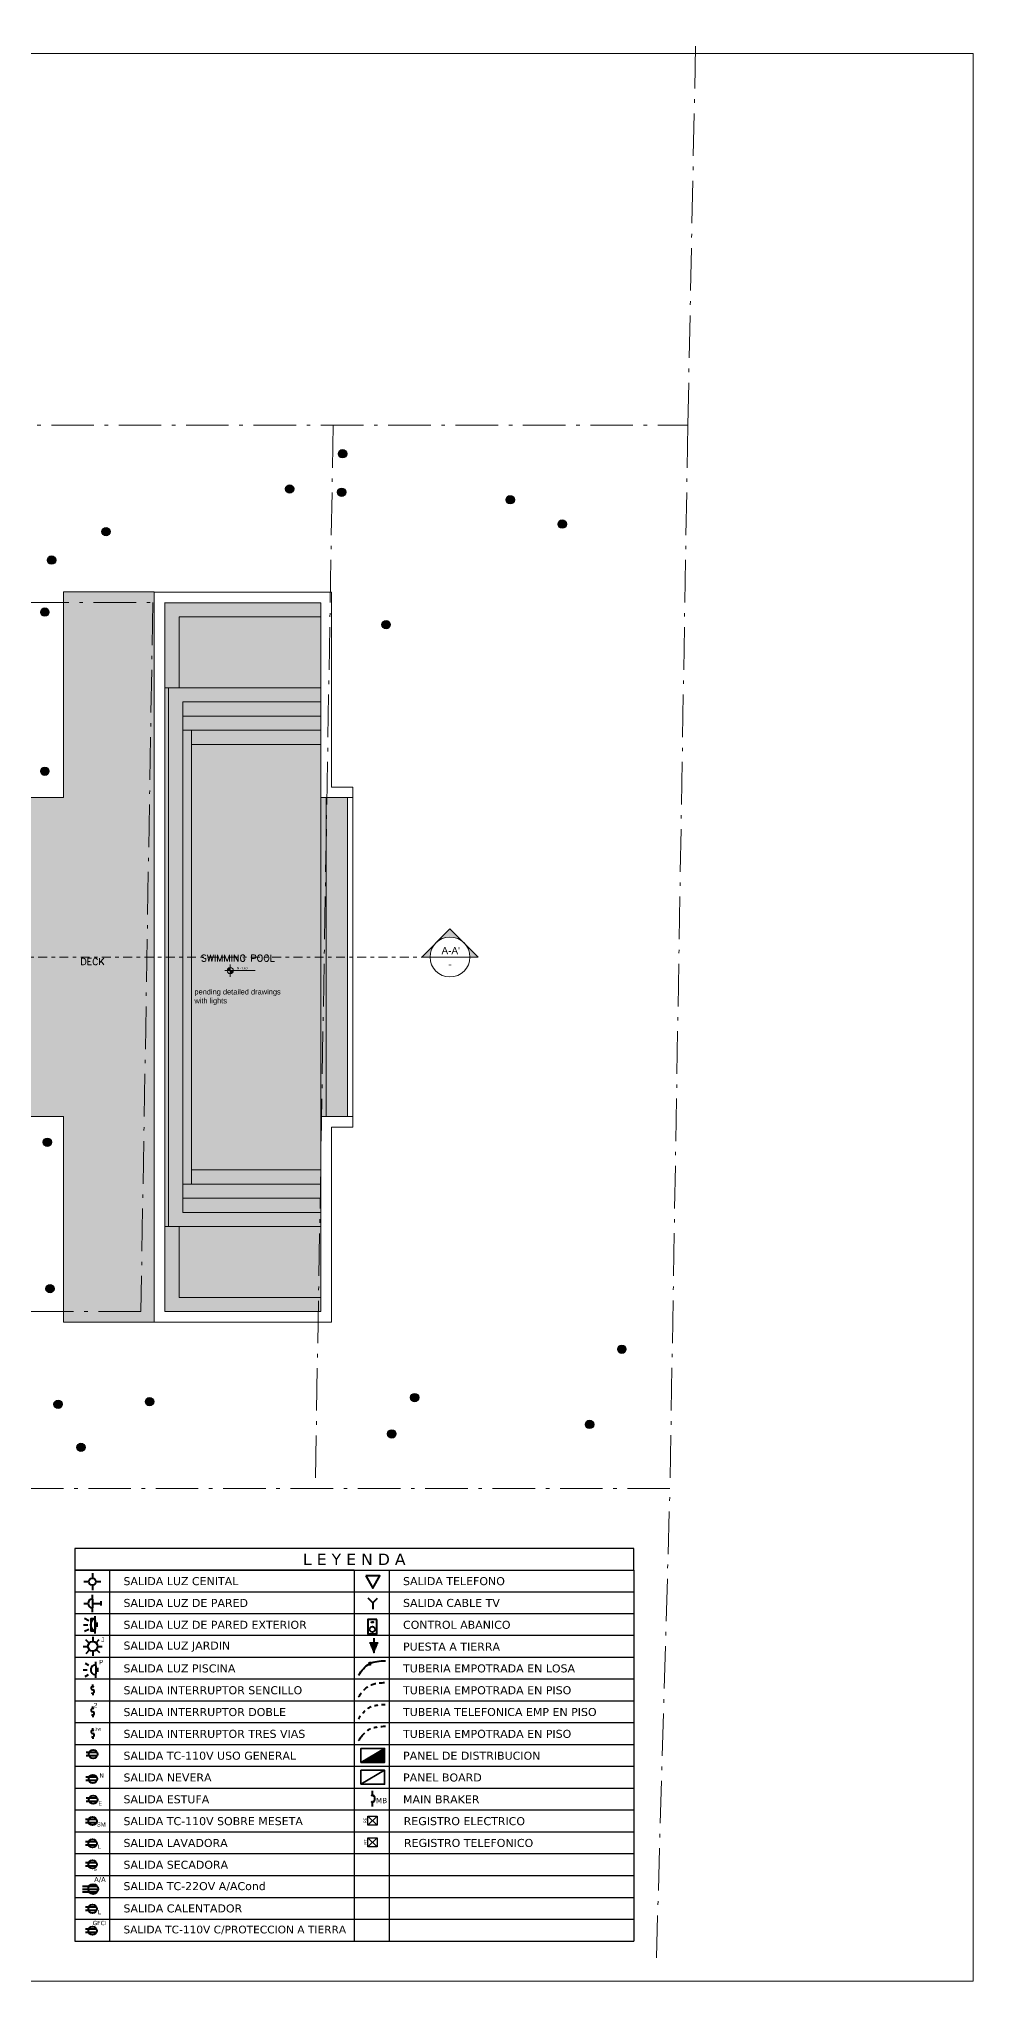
# Model space of a CAD drawing. Header units: metres. Extents: x 14 to 2416, y -346 to 476.
# Drawn here: x 62.5 to 88.9, y -175.4 to -120.6 of the extents above; entities that cross this region are included whole.
import ezdxf
from ezdxf.enums import TextEntityAlignment as Align

# ---------------------------------------------------------------- set-up
doc = ezdxf.new("R2010")
doc.units = ezdxf.units.M
for name, pattern in [('0', [0]), ('ACAD_ISO10W100', [18, 12, -3, 0, -3]), ('CONTINU', [0]), ('CONTINUA', [0]), ('Dash Style-2', [0.694425, 0.48607, -0.208355]), ('DASHDOT', [1, 0.5, -0.25, 0, -0.25]), ('STYLE_06', [1.041641, 0.625, -0.208282, 0.069427, -0.138931]), ('STYLE_08', [1.25, 0.625, -0.20828, 0.06943, -0.13893, 0.06943, -0.13893])]:
    doc.linetypes.add(name, pattern=pattern)
doc.layers.get('0').update_dxf_attribs({"linetype": '0', "lineweight": 20})
doc.layers.get('Defpoints').update_dxf_attribs({"color": 6})
for name, color, linetype, lineweight in [('A-ANNO-TEXT', 20, 'Continuous', 13), ('A-SECT-IDEN', 251, 'CONTINU', 9), ('baños', 251, 'Continuous', 0), ('E Barras Electricas', 5, 'Continuous', 40), ('E Breaker', 150, 'Continuous', 40), ('E Leyenda', 7, 'Continuous', 13), ('E Paneles', 238, 'Continuous', 35), ('E Registro Electrico', 36, 'Continuous', 30), ('E Registro Telefonico', 128, 'Continuous', 30), ('E Salida AAcond', 144, 'Continuous', 40), ('E Salida CABLE Antena', 150, 'CONTINUA', 40), ('E Salida Interruptores', 22, 'Continuous', 40), ('E Salida Luces', 22, 'Continuous', 40), ('E Salida TCorrientes', 24, 'CONTINUA', 40), ('E Salida Telefono', 128, 'Continuous', 40), ('E Tablas Electricas', 152, 'Continuous', 25), ('E Textos Electricos', 7, 'Continuous', 15), ('E Tuberia Cable TV', 150, 'STYLE_08', 40), ('E Tuberia Emp Losa', 22, 'Continuous', 40), ('E Tuberia Emp Piso', 24, 'Dash Style-2', 40), ('E Tuberia Telefonica', 118, 'STYLE_06', 40), ('piso', 253, 'Continuous', 0), ('textos', 7, 'Continuous', 0)]:
    doc.layers.add(name, color=color, linetype=linetype, lineweight=lineweight)
doc.layers.add('hatch piso', color=253, linetype='Continuous', lineweight=0, transparency=0.7)
doc.layers.add('pisos', color=253, linetype='Continuous', lineweight=0, transparency=0.1)
doc.layers.add('MAVA Luminarias', color=1, linetype='Continuous')
doc.layers.add('SOLAR', color=7, linetype='ACAD_ISO10W100', lineweight=9, true_color=0xff1414)
doc.styles.add('BOLD', font='timesbd.ttf', dxfattribs={"height": 0.45})
doc.styles.add('CENTURY GOTHIC', font='GOTHIC.TTF')
doc.styles.add('ESC100-2mm', font='arial.ttf', dxfattribs={"height": 0.15})
doc.styles.add('ESC50-2mm', font='arial.ttf', dxfattribs={"height": 0.1})
doc.styles.add('GENERATED_STYLE_1', font='GOTHIC.TTF')
doc.styles.get("Standard").update_dxf_attribs({"font": 'arial.ttf', "height": 0.1875})

# ---------------------------------------------------------------- blocks, each defined once
blk = doc.blocks.new('SEC-TAG-DOWN')
at = {"layer": 'A-SECT-IDEN'}
h = blk.add_hatch(color=256, dxfattribs=at)
h.paths.add_polyline_path([(0.1131, 0), (0.0566, -0.0566, 0.198912), (0.08, 0)])
h.paths.add_polyline_path([(-0.1131, 0), (-0.08, 0, 0.198912), (-0.0566, -0.0566)])
blk.add_hatch(color=256, dxfattribs=at).paths.add_polyline_path([(0.0566, -0.0566), (0, -0.1131), (-0.0566, -0.0566, 0.414214)])
for p, q in [((0.1131, 0), (-0.1131, 0)), ((0, -0.1131), (-0.1131, 0)), ((0, -0.1131), (0.1131, 0))]:
    blk.add_line(p, q, dxfattribs=at)
blk.add_circle((0, 0), 0.08, dxfattribs=at)
at = {"layer": 'A-SECT-IDEN', "color": 122, "style": 'BOLD'}
for tag, p in [('REF.#', (0.0001, 0.015)), ('SHT.#', (0.0032, -0.0399))]:
    blk.add_attdef(tag, text='', height=0.025, dxfattribs=at).set_placement(p, align=Align.CENTER)
blk = doc.blocks.new('PL BASE 1N NASAS 09')
at = {"layer": 'textos', "transparency": 33554534}
h = blk.add_hatch(color=256, dxfattribs=at)
h.dxf.hatch_style = 1
h.paths.add_polyline_path([(-82.479, -45.545, 0.414214), (-82.566, -45.631), (-82.479, -45.631)])
h.paths.add_polyline_path([(-82.393, -45.631), (-82.479, -45.631), (-82.479, -45.718, 0.414214)])
at = {"layer": 'piso'}
for p, q in [((-87.181, -34.943), (-87.181, -40.75)), ((-84.619, -34.95), (-87.181, -34.943)), ((-83.919, -35.654), (-79.919, -35.654)), ((-83.919, -35.654), (-83.919, -37.654)), ((-84.319, -37.654), (-79.919, -37.654)), ((-84.219, -52.854), (-84.219, -37.654)), ((-83.819, -52.454), (-83.819, -38.054)), ((-79.919, -38.054), (-83.819, -38.054)), ((-79.919, -38.454), (-83.819, -38.454)), ((-79.919, -38.854), (-83.819, -38.854)), ((-83.569, -38.854), (-83.569, -51.654)), ((-79.919, -39.254), (-83.569, -39.254)), ((-88.181, -40.75), (-87.181, -40.75)), ((-79.919, -40.754), (-79.919, -49.754)), ((-79.769, -40.754), (-79.769, -49.754)), ((-79.169, -40.754), (-79.169, -49.754)), ((-79.019, -40.754), (-79.019, -49.754)), ((-88.181, -49.75), (-87.181, -49.75)), ((-87.181, -49.75), (-87.181, -55.554)), ((-79.919, -51.254), (-83.569, -51.254)), ((-79.919, -51.654), (-83.819, -51.654)), ((-79.919, -52.054), (-83.819, -52.054)), ((-79.919, -52.454), (-83.819, -52.454)), ((-84.319, -52.854), (-79.919, -52.854)), ((-83.919, -54.854), (-83.919, -52.854)), ((-83.919, -54.854), (-79.919, -54.854)), ((-84.619, -55.554), (-87.181, -55.554))]:
    blk.add_line(p, q, dxfattribs=at)
at = {"layer": 'pisos'}
blk.add_lwpolyline([(-79.019, -49.751), (-79.919, -49.751), (-79.919, -55.254), (-84.319, -55.254), (-84.319, -35.254), (-79.919, -35.254), (-79.919, -40.754), (-79.019, -40.754), (-79.019, -40.454), (-79.619, -40.454), (-79.619, -34.954), (-84.619, -34.954), (-84.619, -55.554), (-79.619, -55.554), (-79.619, -50.051), (-79.019, -50.051), (-79.019, -49.751)], dxfattribs=at)
at = {"layer": 'textos'}
for p, q in [((-82.479, -45.457), (-82.479, -45.805)), ((-82.633, -45.631), (-81.772, -45.631))]:
    blk.add_line(p, q, dxfattribs=at)
blk.add_circle((-82.479, -45.631), 0.0865, dxfattribs=at)
at = {"layer": 'baños', "linetype": 'Continuous'}
for tag in ['MODELNUMBER', 'TRADENAME', 'PRODUCT', 'MATERIAL']:
    blk.add_attdef(tag, (-121.656, -54.827), '', height=0.0000254, rotation=359.9999, dxfattribs=at)
at = {"layer": 'textos', "char_height": 0.195, "attachment_point": 7}
for s, insert, width in [('{\\Fromans|c0; DECK}', (-86.838, -45.475), 3.40488), ('{\\Fromans|c0; SWIMMING POOL}', (-83.437, -45.38), 3.80488)]:
    blk.add_mtext(s, dxfattribs=dict(at, insert=insert, width=width))
at = {"layer": 'textos', "insert": (-82.286, -45.536), "char_height": 0.065, "attachment_point": 1, "style": 'ESC100-2mm'}
blk.add_mtext_dynamic_manual_height_columns('{\\Ftxt|c0;N -1.60}', width=2.21694, gutter_width=0.5, heights=[0], dxfattribs=at)
blk = doc.blocks.new('PL MUEBLES 1N NASAS 09')
at = {"layer": 'hatch piso'}
h = blk.add_hatch(dxfattribs=at)
h.set_pattern_fill('AR-BRSTD', color=256, scale=0.002, angle=-90)
h.set_pattern_definition([(270, (32.50438, 232.01007), (0.1354836, -2e-17), []), (0, (32.50438, 232.01007), (0.1354836, 0.2032), [0.1354836, -0.1354836])])
h.paths.add_polyline_path([(77.642, 53.255), (75.08, 53.255), (75.08, 47.448), (74.08, 47.448), (74.08, 53.254), (64.206, 53.254), (64.206, 52.954), (68.88, 52.954), (68.88, 32.954), (64.206, 32.954), (64.206, 32.654), (74.08, 32.654), (74.08, 38.459), (75.08, 38.459), (75.08, 32.655), (77.642, 32.655)])
h.paths.add_polyline_path([(72.263, 46.109), (72.263, 45.659), (72.688, 45.659), (72.688, 44.659), (70.088, 44.659), (70.088, 45.659), (70.505, 45.659), (70.505, 46.109)], flags=16)
h.paths.add_polyline_path([(70.195, 48.6), (70.195, 49.6), (71.895, 49.6), (71.895, 48.6)], flags=16)
edge = h.paths.add_edge_path(flags=16)
edge.add_arc((73.38, 47.148), 0.1, 90, 180, ccw=False)
edge.add_line((73.38, 47.248), (73.78, 47.248))
edge.add_arc((73.78, 47.148), 0.1, 0, 90, ccw=False)
edge.add_line((73.88, 47.148), (73.88, 46.898))
edge.add_arc((73.78, 46.898), 0.1, -90, 0, ccw=False)
edge.add_line((73.78, 46.798), (73.38, 46.798))
edge.add_arc((73.38, 46.898), 0.1, 180, 270, ccw=False)
edge.add_line((73.28, 46.898), (73.28, 47.148))
edge = h.paths.add_edge_path(flags=16)
edge.add_arc((71.074, 50.003), 0.25, 0, 360)
edge = h.paths.add_edge_path(flags=16)
edge.add_ellipse((71.538, 43.923), major_axis=(0.8, 0.008), ratio=0.419259, start_angle=0, end_angle=360)
h.paths.add_polyline_path([(72.688, 44.307), (73.488, 44.307), (73.488, 43.507), (72.688, 43.507)], flags=16)
h.paths.add_polyline_path([(70.088, 44.307), (70.088, 43.507), (69.288, 43.507), (69.288, 44.307)], flags=16)
h.paths.add_polyline_path([(70.195, 50.407), (70.195, 51.407), (71.895, 51.407), (71.895, 50.407)], flags=16)
edge = h.paths.add_edge_path(flags=16)
edge.add_ellipse((71.538, 41.984), major_axis=(0.8, -0.008), ratio=0.419259, start_angle=0, end_angle=360, ccw=False)
h.paths.add_polyline_path([(72.688, 42.4), (73.488, 42.4), (73.488, 41.6), (72.688, 41.6)], flags=16)
h.paths.add_polyline_path([(70.088, 42.4), (70.088, 41.6), (69.288, 41.6), (69.288, 42.4)], flags=16)
edge = h.paths.add_edge_path(flags=16)
edge.add_line((73.28, 52.596), (73.28, 52.846))
edge.add_arc((73.38, 52.846), 0.1, 90, 180, ccw=False)
edge.add_line((73.38, 52.946), (73.78, 52.946))
edge.add_arc((73.78, 52.846), 0.1, 0, 90, ccw=False)
edge.add_line((73.88, 52.846), (73.88, 52.596))
edge.add_arc((73.78, 52.596), 0.1, -90, 0, ccw=False)
edge.add_line((73.78, 52.496), (73.38, 52.496))
edge.add_arc((73.38, 52.596), 0.1, 180, 270, ccw=False)
h.paths.add_polyline_path([(72.688, 41.248), (72.688, 40.248), (72.263, 40.248), (72.263, 39.798), (70.505, 39.798), (70.505, 40.248), (70.088, 40.248), (70.088, 41.248)], flags=16)
edge = h.paths.add_edge_path(flags=16)
edge.add_line((73.38, 39.099), (73.78, 39.099))
edge.add_arc((73.78, 38.999), 0.1, 0, 90, ccw=False)
edge.add_line((73.88, 38.999), (73.88, 38.749))
edge.add_arc((73.78, 38.749), 0.1, -90, 0, ccw=False)
edge.add_line((73.78, 38.649), (73.38, 38.649))
edge.add_arc((73.38, 38.749), 0.1, 180, 270, ccw=False)
edge.add_line((73.28, 38.749), (73.28, 38.999))
edge.add_arc((73.38, 38.999), 0.1, 90, 180, ccw=False)
edge = h.paths.add_edge_path(flags=0)
edge.add_line((70.484, 36.795), (70.44, 36.823))
edge.add_line((70.44, 36.823), (70.413, 36.781))
edge.add_line((70.413, 36.781), (70.329, 36.834))
edge.add_arc((70.195, 36.623), 0.25, 57.6802, 237.6802)
edge.add_line((70.061, 36.412), (70.146, 36.358))
edge.add_line((70.146, 36.358), (70.119, 36.316))
edge.add_line((70.119, 36.316), (70.173, 36.282))
edge.add_arc((71.256, 35.977), 1.125, 133.371, 164.3095, ccw=False)
edge = h.paths.add_edge_path(flags=16)
edge.add_arc((70.004, 35.987), 0.291, 89.2589, 335.9793, ccw=False)
edge.add_line((70.008, 36.277), (70.108, 36.277))
edge.add_line((70.108, 36.277), (70.108, 36.227))
edge.add_line((70.108, 36.227), (70.008, 36.227))
edge.add_arc((70.008, 35.977), 0.25, 90, 270)
edge.add_line((70.008, 35.727), (70.108, 35.727))
edge.add_line((70.108, 35.727), (70.108, 35.677))
edge.add_line((70.108, 35.677), (70.18, 35.677))
edge.add_line((70.18, 35.677), (70.119, 35.639))
edge.add_line((70.119, 35.639), (70.146, 35.597))
edge.add_line((70.146, 35.597), (70.061, 35.543))
edge.add_arc((70.195, 35.332), 0.25, 122.3198, 302.3198)
edge.add_line((70.329, 35.121), (70.413, 35.174))
edge.add_line((70.413, 35.174), (70.44, 35.132))
edge.add_line((70.44, 35.132), (70.355, 35.078))
edge.add_arc((70.19, 35.329), 0.3, 211.2743, 303.498, ccw=False)
edge.add_arc((70.285, 34.847), 0.479, -37.7593, 137.1635, ccw=False)
edge.add_arc((70.618, 34.766), 0.217, 282.0494, 481.7282)
edge.add_line((70.504, 34.951), (70.544, 35.043))
edge.add_line((70.544, 35.043), (70.59, 35.023))
edge.add_line((70.59, 35.023), (70.55, 34.931))
edge.add_arc((70.79, 34.856), 0.252, -29.9772, 162.7422, ccw=False)
edge.add_line((71.008, 34.731), (71.048, 34.822))
edge.add_line((71.048, 34.822), (71.094, 34.802))
edge.add_line((71.094, 34.802), (71.123, 34.868))
edge.add_line((71.123, 34.868), (71.133, 34.797))
edge.add_line((71.133, 34.797), (71.183, 34.805))
edge.add_line((71.183, 34.805), (71.198, 34.706))
edge.add_arc((71.443, 34.757), 0.25, 5.5699, 191.8347, ccw=False)
edge.add_line((71.692, 34.781), (71.677, 34.88))
edge.add_line((71.677, 34.88), (71.726, 34.888))
edge.add_line((71.726, 34.888), (71.716, 34.959))
edge.add_line((71.716, 34.959), (71.763, 34.905))
edge.add_line((71.763, 34.905), (71.801, 34.937))
edge.add_line((71.801, 34.937), (71.866, 34.862))
edge.add_arc((72.074, 35.004), 0.252, 47.5867, 214.4575, ccw=False)
edge.add_line((72.243, 35.19), (72.178, 35.266))
edge.add_line((72.178, 35.266), (72.215, 35.298))
edge.add_line((72.215, 35.298), (72.161, 35.361))
edge.add_line((72.161, 35.361), (72.239, 35.333))
edge.add_line((72.239, 35.333), (72.256, 35.38))
edge.add_line((72.256, 35.38), (72.35, 35.347))
edge.add_arc((72.423, 35.586), 0.25, 67.9243, 252.9546, ccw=False)
edge.add_line((72.517, 35.818), (72.423, 35.851))
edge.add_line((72.423, 35.851), (72.44, 35.898))
edge.add_line((72.44, 35.898), (72.372, 35.923))
edge.add_line((72.372, 35.923), (72.442, 35.938))
edge.add_line((72.442, 35.938), (72.431, 35.987))
edge.add_line((72.431, 35.987), (72.529, 36.009))
edge.add_arc((72.445, 36.247), 0.252, 95.95, 289.5685, ccw=False)
edge.add_line((72.418, 36.497), (72.321, 36.475))
edge.add_line((72.321, 36.475), (72.31, 36.524))
edge.add_line((72.31, 36.524), (72.24, 36.508))
edge.add_line((72.24, 36.508), (72.291, 36.559))
edge.add_line((72.291, 36.559), (72.255, 36.594))
edge.add_line((72.255, 36.594), (72.326, 36.665))
edge.add_arc((72.149, 36.841), 0.25, 315.079, 495.079)
edge.add_line((71.972, 37.018), (71.901, 36.947))
edge.add_line((71.901, 36.947), (71.866, 36.982))
edge.add_line((71.866, 36.982), (71.936, 37.053))
edge.add_arc((72.112, 36.942), 0.208, -66.6613, 147.5733, ccw=False)
edge.add_arc((72.46, 37.867), 1.147, 197.4891, 256.612, ccw=False)
edge.add_arc((71.345, 37.223), 0.3, -4.0569, 85.9431, ccw=False)
edge.add_line((71.644, 37.201), (71.637, 37.102))
edge.add_line((71.637, 37.102), (71.587, 37.105))
edge.add_line((71.587, 37.105), (71.594, 37.205))
edge.add_arc((71.345, 37.223), 0.25, 355.9431, 535.9431)
edge.add_line((71.095, 37.24), (71.088, 37.141))
edge.add_line((71.088, 37.141), (71.038, 37.144))
edge.add_line((71.038, 37.144), (71.033, 37.072))
edge.add_line((71.033, 37.072), (70.999, 37.136))
edge.add_line((70.999, 37.136), (70.955, 37.112))
edge.add_line((70.955, 37.112), (70.908, 37.2))
edge.add_arc((70.418, 37.583), 0.622, 274.5528, 321.9728, ccw=False)
edge.add_line((70.467, 36.963), (70.515, 36.875))
edge.add_line((70.515, 36.875), (70.471, 36.852))
edge.add_line((70.471, 36.852), (70.423, 36.94))
edge.add_arc((70.685, 37.087), 0.3, 117.2173, 209.441, ccw=False)
edge.add_arc((71.723, 36.366), 1.536, 139.9591, 198.8921)
edge = h.paths.add_edge_path(flags=0)
edge.add_arc((71.256, 35.977), 0.7, 0, 360)
edge = h.paths.add_edge_path(flags=16)
edge.add_line((73.38, 33.411), (73.78, 33.411))
edge.add_arc((73.78, 33.311), 0.1, 0, 90, ccw=False)
edge.add_line((73.88, 33.311), (73.88, 33.061))
edge.add_arc((73.78, 33.061), 0.1, -90, 0, ccw=False)
edge.add_line((73.78, 32.961), (73.38, 32.961))
edge.add_arc((73.38, 33.061), 0.1, 180, 270, ccw=False)
edge.add_line((73.28, 33.061), (73.28, 33.311))
edge.add_arc((73.38, 33.311), 0.1, 90, 180, ccw=False)
at = {"layer": 'piso', "transparency": 33554554}
h = blk.add_hatch(color=256, dxfattribs=at)
h.set_gradient(color1=(122, 175, 223), color2=(173, 221, 247), rotation=90)
h.paths.add_polyline_path([(77.942, 52.955), (82.342, 52.953), (82.342, 47.446), (83.092, 47.443), (83.092, 38.456), (82.342, 38.459), (82.342, 32.955), (77.942, 32.955)])
at = {"layer": 'baños'}
blk.add_blockref('PL BASE 1N NASAS 09', (162.262, 88.203), dxfattribs=at)
blk = doc.blocks.new('A$Cbef68299')
blk.add_blockref('PL MUEBLES 1N NASAS 09', (-30.766, -32.053))
blk = doc.blocks.new('A$Cc5be7df0')
at = {"color": 1}
blk.add_line((51.326, 38.238), (51.326, 18.238), dxfattribs=at)
at = {"layer": 'A-SECT-IDEN', "linetype": 'DASHDOT', "ltscale": 0.5}
blk.add_line((58.801, 28.237), (9.145, 28.237), dxfattribs=at)
at = {"layer": 'SOLAR', "ltscale": 0.1}
for p, q in [((66.071, 43.24), (66.293, 54.14)), ((65.185, 0), (65.567, 13.241))]:
    blk.add_line(p, q, dxfattribs=at)
for points in [[(66.071, 43.24), (65.567, 13.241), (5.658, 13.241), (6.323, 43.23), (66.071, 43.24)], [(56.07, 43.238), (55.566, 13.241)]]:
    blk.add_lwpolyline(points, dxfattribs=at)
blk.add_lwpolyline([(50.649, 18.241), (12.77, 18.241), (13.214, 38.232), (50.985, 38.238)], close=True, dxfattribs=at)
at = {"layer": 'A-ANNO-TEXT'}
blk.add_blockref('A$Cbef68299', (4.149, 17.337), dxfattribs=at)
at = {"layer": 'A-SECT-IDEN'}
ref = blk.add_blockref('SEC-TAG-DOWN', (59.364, 28.237), dxfattribs=dict(at, xscale=-7.031249999999997, yscale=7.031249999999999, zscale=7.031249999999999, rotation=180))
ref.add_attrib('SHT.#', "A-A'", dxfattribs={"layer": 'A-ANNO-TEXT', "height": 0.2, "rotation": 360, "style": 'ESC50-2mm'}).set_placement((59.386, 28.317), align=Align.CENTER)
ref.add_attrib('REF.#', '-', dxfattribs={"layer": 'A-ANNO-TEXT', "height": 0.2, "rotation": 360, "style": 'ESC50-2mm'}).set_placement((59.364, 27.932), align=Align.CENTER)
blk = doc.blocks.new('A$Cd6acdfdc')
at = {"layer": 'MAVA Luminarias', "transparency": 33554687}
blk.add_hatch(color=2, dxfattribs=at).paths.add_polyline_path([(0, 0.079, 1), (0.158, 0.079, 1)])
at = {"layer": 'MAVA Luminarias', "color": 2, "transparency": 33554687}
blk.add_circle((0.079, 0.079), 0.079, dxfattribs=at)
blk = doc.blocks.new('*U370')
for p, q in [((0, 1.4), (-1, -1.5)), ((1, 1.4), (-0.1, -1.5))]:
    blk.add_line(p, q)
blk = doc.blocks.new('*U477')
at = {"xscale": 0.0393700787401575, "yscale": 0.0393700787401575, "zscale": 0.0393700787401575, "rotation": 24.62305246465977}
blk.add_blockref('*U370', (0, 0.003), dxfattribs=at)
blk = doc.blocks.new('Luz Pared Exterior')
at = {"layer": 'E Salida Luces'}
for p, q in [((-0.257, 0), (-0.176, 0)), ((-0.239, 0.123), (-0.158, 0.083)), ((-0.041, 0.082), (-0.041, 0.163)), ((-0.041, 0.082), (-0.041, -0.082)), ((-0.041, 0), (0, 0)), ((0, -0.041), (0, 0.041)), ((-0.239, -0.123), (-0.158, -0.083)), ((-0.041, -0.163), (-0.041, -0.082))]:
    blk.add_line(p, q, dxfattribs=at)
blk.add_lwpolyline([(-0.041, 0.114), (-0.122, 0.114), (-0.122, -0.114), (-0.041, -0.114)], close=True, dxfattribs=at)
blk.add_arc((-0.005, 0), 0.12, 107.3143, 252.6857, dxfattribs=at)
blk = doc.blocks.new('Control Abanico')
at = {"layer": 'E Salida Luces', "flags": 128}
for points in [[(0.086, 0.272), (-0.086, 0.272), (-0.086, 0), (0.086, 0)], [(-0.015, 0.23), (0.015, 0.23), (0.015, 0.212), (-0.015, 0.212)]]:
    blk.add_lwpolyline(points, close=True, dxfattribs=at)
at = {"layer": 'E Salida Luces'}
blk.add_circle((0, 0.086), 0.0523, dxfattribs=at)
blk = doc.blocks.new('Luz Jardin')
at = {"layer": 'E Salida Luces', "linetype": 'Continuous'}
for p, q in [((-0.358, 0.001), (-0.18, 0.001)), ((-0.132, 0.123), (-0.262, 0.244)), ((0, 0.358), (0, 0.181)), ((0.123, 0.133), (0.243, 0.263)), ((0.18, 0.001), (0.358, 0.001)), ((-0.243, -0.261), (-0.123, -0.131)), ((0, -0.179), (0, -0.357)), ((0.262, -0.243), (0.132, -0.122))]:
    blk.add_line(p, q, dxfattribs=at)
blk.add_circle((0, 0.001), 0.18, dxfattribs=at)
blk = doc.blocks.new('Luz Piscina')
at = {"layer": 'E Salida Luces'}
for p, q in [((-0.549, 0), (-0.399, 0)), ((-0.478, 0.25), (-0.35, 0.171)), ((-0.075, 0.15), (-0.075, 0.3)), ((-0.075, 0.15), (-0.075, -0.15)), ((-0.075, 0), (0, 0)), ((0, -0.075), (0, 0.075)), ((-0.478, -0.25), (-0.35, -0.171)), ((-0.075, -0.3), (-0.075, -0.15))]:
    blk.add_line(p, q, dxfattribs=at)
blk.add_arc((-0.087, 0), 0.181, 86.11948, 273.88052, dxfattribs=at)
blk = doc.blocks.new('*U476')
at = {"layer": 'E Paneles'}
blk.add_hatch(color=256, dxfattribs=at).paths.add_polyline_path([(0.569, 3.625), (0.126, 3.361), (0.569, 3.361)])
at = {"layer": 'E Barras Electricas'}
for p, q in [((0.451, 5.601), (0.285, 5.601)), ((0.438, 5.572), (0.298, 5.572)), ((0.425, 5.544), (0.311, 5.543)), ((0.412, 5.515), (0.324, 5.515)), ((0.399, 5.486), (0.338, 5.486)), ((0.368, 5.697), (0.368, 5.421)), ((0.385, 5.457), (0.351, 5.457)), ((0.372, 5.429), (0.364, 5.429))]:
    blk.add_line(p, q, dxfattribs=at)
at = {"layer": 'E Breaker'}
blk.add_line((0.338, 2.61), (0.338, 2.534), dxfattribs=at)
blk.add_lwpolyline([(0.338, 2.826), (0.338, 2.748)], dxfattribs=at)
at = {"layer": 'E Breaker', "linetype": 'Continuous'}
for centre in [(0.338, 2.741), (0.338, 2.617), (0.339, 2.741)]:
    blk.add_circle(centre, 0.00731, dxfattribs=at)
blk.add_arc((0.302, 2.679), 0.0852, 303.2632, 56.7368, dxfattribs=at)
at = {"layer": 'E Paneles'}
for p, q in [((0.126, 3.361), (0.569, 3.625)), ((0.126, 2.951), (0.569, 3.215))]:
    blk.add_line(p, q, dxfattribs=at)
for points in [[(0.126, 3.361), (0.126, 3.625), (0.569, 3.625), (0.569, 3.361)], [(0.126, 2.951), (0.126, 3.215), (0.569, 3.215), (0.569, 2.951)]]:
    blk.add_lwpolyline(points, close=True, dxfattribs=at)
at = {"layer": 'E Registro Electrico'}
for p, q in [((0.256, 2.179), (0.432, 2.348)), ((0.256, 2.348), (0.432, 2.179))]:
    blk.add_line(p, q, dxfattribs=at)
blk.add_lwpolyline([(0.256, 2.179), (0.256, 2.348), (0.432, 2.348), (0.432, 2.179)], close=True, dxfattribs=at)
at = {"layer": 'E Registro Telefonico'}
for p, q in [((0.256, 1.776), (0.432, 1.944)), ((0.256, 1.944), (0.432, 1.776))]:
    blk.add_line(p, q, dxfattribs=at)
blk.add_lwpolyline([(0.256, 1.776), (0.256, 1.944), (0.432, 1.944), (0.432, 1.776)], close=True, dxfattribs=at)
at = {"layer": 'E Salida AAcond'}
for p, q in [((-5.108, 1.033), (-4.832, 1.033)), ((-5.108, 0.98), (-4.816, 0.98)), ((-5.108, 0.93), (-4.831, 0.93))]:
    blk.add_line(p, q, dxfattribs=at)
blk.add_circle((-4.91, 0.98), 0.0938, dxfattribs=at)
at = {"layer": 'E Salida CABLE Antena'}
for q in [(0.261, 6.452), (0.436, 6.452)]:
    blk.add_line((0.348, 6.365), q, dxfattribs=at)
at = {"layer": 'E Salida CABLE Antena', "ltscale": 0.02}
blk.add_line((0.348, 6.365), (0.348, 6.242), dxfattribs=at)
at = {"layer": 'E Salida Interruptores'}
for p, q in [((-4.917, 4.784), (-4.917, 4.824)), ((-4.917, 4.663), (-4.917, 4.623)), ((-4.917, 4.374), (-4.917, 4.414)), ((-4.917, 4.253), (-4.917, 4.213)), ((-4.917, 3.964), (-4.917, 4.004)), ((-4.917, 3.843), (-4.917, 3.802))]:
    blk.add_line(p, q, dxfattribs=at)
for centre, start, end in [((-4.917, 4.754), 48.1897, 270), ((-4.917, 4.693), 228.1897, 90), ((-4.917, 4.344), 48.1897, 270), ((-4.917, 4.283), 228.1897, 90), ((-4.917, 3.933), 48.1897, 270), ((-4.917, 3.873), 228.1897, 90)]:
    blk.add_arc(centre, 0.0302, start, end, dxfattribs=at)
at = {"layer": 'E Salida Luces', "linetype": 'Continuous'}
for p, q in [((-5.085, 6.762), (-4.99, 6.762)), ((-4.924, 6.923), (-4.924, 6.828)), ((-4.924, 6.696), (-4.924, 6.601)), ((-4.858, 6.762), (-4.762, 6.762))]:
    blk.add_line(p, q, dxfattribs=at)
at = {"layer": 'E Salida Luces'}
for p, q in [((-5.087, 6.352), (-5.005, 6.352)), ((-4.924, 6.434), (-4.924, 6.515)), ((-4.924, 6.434), (-4.924, 6.271)), ((-4.924, 6.352), (-4.761, 6.352)), ((-4.924, 6.189), (-4.924, 6.271)), ((-4.761, 6.311), (-4.761, 6.393))]:
    blk.add_line(p, q, dxfattribs=at)
at = {"layer": 'E Salida Luces', "linetype": 'Continuous'}
blk.add_circle((-4.924, 6.762), 0.0658, dxfattribs=at)
at = {"layer": 'E Salida Luces'}
blk.add_arc((-4.924, 6.352), 0.0815, 90, 270, dxfattribs=at)
at = {"layer": 'E Salida TCorrientes'}
for p, q in [((-4.835, 3.547), (-5.039, 3.547)), ((-4.835, 3.485), (-5.039, 3.485)), ((-4.841, 3.081), (-5.045, 3.081)), ((-4.841, 3.019), (-5.045, 3.019)), ((-4.835, 2.69), (-5.039, 2.69)), ((-4.835, 2.628), (-5.039, 2.628)), ((-4.846, 2.288), (-5.051, 2.288)), ((-4.846, 2.226), (-5.051, 2.226)), ((-4.846, 1.869), (-5.051, 1.869)), ((-4.846, 1.807), (-5.051, 1.807)), ((-4.846, 1.474), (-5.05, 1.474)), ((-4.846, 1.412), (-5.05, 1.412)), ((-4.846, 0.638), (-5.051, 0.638)), ((-4.846, 0.576), (-5.051, 0.576)), ((-4.846, 0.227), (-5.051, 0.227)), ((-4.846, 0.165), (-5.051, 0.165))]:
    blk.add_line(p, q, dxfattribs=at)
for centre in [(-4.908, 3.516), (-4.914, 3.05), (-4.908, 2.659), (-4.919, 2.257), (-4.919, 1.838), (-4.919, 1.443), (-4.919, 0.607), (-4.919, 0.196)]:
    blk.add_circle(centre, 0.079, dxfattribs=at)
at = {"layer": 'E Salida Telefono'}
blk.add_lwpolyline([(0.215, 6.868), (0.348, 6.638), (0.481, 6.868)], close=True, dxfattribs=at)
at = {"layer": 'E Tablas Electricas', "linetype": 'Continuous'}
for p, q in [((0, 6.976), (-5.256, 6.976)), ((-5.256, 6.976), (-5.256, 0)), ((-4.599, 6.976), (-4.599, 0)), ((0, 6.976), (0, 0)), ((0.657, 6.976), (0.657, 0)), ((5.256, 6.976), (5.256, 0)), ((0, 6.565), (-5.256, 6.565)), ((5.256, 6.565), (0, 6.565)), ((0, 6.155), (-5.256, 6.155)), ((0, 6.155), (-5.256, 6.155)), ((5.256, 6.155), (0, 6.155)), ((0, 5.745), (-5.256, 5.745)), ((5.256, 5.745), (0, 5.745)), ((0, 5.334), (-5.256, 5.334)), ((5.256, 5.334), (0, 5.334)), ((0, 4.924), (-5.256, 4.924)), ((5.256, 4.924), (0, 4.924)), ((0, 4.514), (-5.256, 4.514)), ((5.256, 4.514), (0, 4.514)), ((0, 4.103), (-5.256, 4.103)), ((5.256, 4.103), (0, 4.103)), ((0, 3.693), (-5.256, 3.693)), ((5.256, 3.693), (0, 3.693)), ((0, 3.283), (-5.256, 3.283)), ((5.256, 3.283), (0, 3.283)), ((0, 2.872), (-5.256, 2.872)), ((5.256, 2.872), (0, 2.872)), ((0, 2.462), (-5.256, 2.462)), ((5.256, 2.462), (0, 2.462)), ((0, 2.052), (-5.256, 2.052)), ((5.256, 2.052), (0, 2.052)), ((0, 1.641), (-5.256, 1.641)), ((5.256, 1.641), (0, 1.641)), ((0, 1.231), (-5.256, 1.231)), ((0, 1.231), (-5.256, 1.231)), ((5.256, 1.231), (0, 1.231)), ((-5.256, 0.821), (5.256, 0.821)), ((0, 0.821), (5.256, 0.821)), ((-5.256, 0.41), (5.256, 0.41)), ((-5.256, 0), (5.256, 0))]:
    blk.add_line(p, q, dxfattribs=at)
at = {"layer": 'E Tablas Electricas'}
blk.add_lwpolyline([(-5.256, 6.976), (5.256, 6.976), (5.256, 7.386), (-5.256, 7.386)], close=True, dxfattribs=at)
at = {"layer": 'E Tuberia Cable TV', "ltscale": 0.3}
blk.add_spline([(0.079, 3.772), (0.285, 3.985), (0.588, 4.042)], degree=3, dxfattribs=at)
at = {"layer": 'E Tuberia Emp Losa'}
blk.add_spline([(0.079, 5.003), (0.285, 5.216), (0.588, 5.273)], degree=3, dxfattribs=at)
at = {"layer": 'E Tuberia Emp Piso', "ltscale": 0.2}
blk.add_spline([(0.079, 4.592), (0.285, 4.806), (0.588, 4.863)], degree=3, dxfattribs=at)
at = {"layer": 'E Tuberia Telefonica', "ltscale": 0.1}
blk.add_spline([(0.079, 4.182), (0.285, 4.395), (0.588, 4.453)], degree=3, dxfattribs=at)
at = {"color": 1}
for name, p, xscale, yscale, zscale in [('Luz Pared Exterior', (-4.599, 6.155), 0.001, 0.001, 0.001), ('Luz Jardin', (-4.916, 5.543), 0.5, 0.5, 0.5), ('Luz Piscina', (-4.821, 5.103), 0.5, 0.5, 0.5)]:
    blk.add_blockref(name, p, dxfattribs=dict(at, xscale=xscale, yscale=yscale, zscale=zscale))
blk.add_blockref('Control Abanico', (0.34, 5.778), dxfattribs=at)
at = {"layer": 'E Salida Luces', "color": 1}
blk.add_blockref('Luz Pared Exterior', (-4.832, 5.95), dxfattribs=at)
at = {"layer": 'E Tuberia Emp Losa', "xscale": 0.5, "yscale": 0.5, "zscale": 0.5}
blk.add_blockref('*U477', (0.291, 5.219), dxfattribs=at)
at = {"layer": 'E Breaker', "linetype": 'Continuous', "insert": (0.513, 2.644), "char_height": 0.1, "attachment_point": 5}
blk.add_mtext('{\\fVerdana|b0|i0|c0|p34;MB}', dxfattribs=at)
at = {"layer": 'E Registro Electrico', "style": 'CENTURY GOTHIC'}
blk.add_text('RE', height=0.0535, rotation=90, dxfattribs=at).set_placement((0.231, 2.219))
at = {"layer": 'E Registro Telefonico', "style": 'CENTURY GOTHIC'}
blk.add_text('RT', height=0.0535, rotation=90, dxfattribs=at).set_placement((0.235, 1.816))
at = {"layer": 'E Salida AAcond', "insert": (-4.89, 1.204), "char_height": 0.0933, "width": 0.0274, "attachment_point": 1}
blk.add_mtext('{\\fVerdana|b0|i0|c0|p34;A/A}', dxfattribs=at)
at = {"layer": 'E Salida Interruptores', "linetype": 'Continuous', "char_height": 0.0845, "width": 0.11867, "attachment_point": 1, "style": 'GENERATED_STYLE_1'}
for s, insert in [('J', (-4.759, 5.711)), ('P', (-4.797, 5.29)), ('2', (-4.895, 4.479))]:
    blk.add_mtext(s, dxfattribs=dict(at, insert=insert))
at = {"layer": 'E Salida Interruptores', "insert": (-4.817, 3.984), "char_height": 0.05376, "width": 0.07023, "attachment_point": 5}
blk.add_mtext('{\\fVerdana|b0|i0|c0|p34;3W}', dxfattribs=at)
at = {"layer": 'E Salida TCorrientes', "width": 0.09702, "attachment_point": 1}
for s, insert, char_height, rotation in [('{\\fVerdana|b0|i0|c0|p34;N}', (-4.709, 3.077), 0.08064, 180), ('{\\fVerdana|b0|i0|c0|p34;S}', (-4.835, 1.363), 0.05376, 270)]:
    blk.add_mtext(s, dxfattribs=dict(at, insert=insert, char_height=char_height, rotation=rotation))
at = {"layer": 'E Salida TCorrientes', "attachment_point": 1}
for s, insert, char_height, width in [('{\\fVerdana|b0|i0|c0|p34;E}', (-4.812, 2.632), 0.08064, 0.11643), ('SM', (-4.842, 2.236), 0.0806, 0.09595), ('{\\fVerdana|b0|i0|c0|p34;L}', (-4.82, 1.817), 0.08064, 0.09702), ('{\\fVerdana|b0|i0|c0|p34;GFCI}', (-4.919, 0.381), 0.08064, 0.09702), ('{\\fVerdana|b0|i0|c0|p34;L}', (-4.82, 0.586), 0.08064, 0.09702)]:
    blk.add_mtext(s, dxfattribs=dict(at, insert=insert, char_height=char_height, width=width))
at = {"layer": 'E Textos Electricos', "color": 7, "linetype": 'Continuous', "insert": (0, 7.181), "char_height": 0.21504, "width": 10.51191, "attachment_point": 5}
blk.add_mtext('\\fVerdana|b0|i0|c0|p34;L E Y E N D A ', dxfattribs=at)
at = {"layer": 'E Textos Electricos', "color": 7, "linetype": 'Continuous', "attachment_point": 4, "style": 'CENTURY GOTHIC'}
for s, insert, char_height, width in [('\\fVerdana|b0|i0|c0|p34;SALIDA LUZ CENITAL', (-4.339, 6.769), 0.15053, 3.55872), ('\\fVerdana|b0|i0|c0|p34;SALIDA TELEFONO', (0.917, 6.769), 0.15053, 3.55872), ('\\fVerdana|b0|i0|c0|p34;SALIDA LUZ DE PARED', (-4.339, 6.359), 0.15053, 3.55872), ('\\fVerdana|b0|i0|c0|p34;SALIDA CABLE TV', (0.917, 6.359), 0.15053, 3.55872), ('{\\fVerdana|b0|i0|c0|p34;SALIDA LUZ DE PARED EXTERIOR}', (-4.339, 5.948), 0.15053, 3.55872), ('{\\fVerdana|b0|i0|c0|p34;CONTROL ABANICO}', (0.917, 5.948), 0.15053, 3.55872), ('{\\fVerdana|b0|i0|c0|p34;SALIDA LUZ JARDIN}', (-4.339, 5.538), 0.15053, 3.55872), ('{\\fVerdana|b0|i0|c0|p34;PUESTA A TIERRA}', (0.917, 5.538), 0.15053, 3.55872), ('{\\fVerdana|b0|i0|c0|p34;SALIDA LUZ PISCINA}', (-4.339, 5.128), 0.15053, 3.55872), ('\\fVerdana|b0|i0|c0|p34;TUBERIA EMPOTRADA EN LOSA', (0.917, 5.128), 0.15053, 3.55872), ('\\fVerdana|b0|i0|c0|p34;SALIDA INTERRUPTOR SENCILLO', (-4.339, 4.717), 0.15053, 3.55872), ('\\fVerdana|b0|i0|c0|p34;TUBERIA EMPOTRADA EN PISO', (0.917, 4.717), 0.15053, 3.55872), ('\\fVerdana|b0|i0|c0|p34;SALIDA INTERRUPTOR DOBLE', (-4.339, 4.307), 0.15053, 3.55872), ('{\\fVerdana|b0|i0|c0|p34;TUBERIA TELEFONICA EMP EN PISO}', (0.917, 4.308), 0.15053, 4.3389), ('\\fVerdana|b0|i0|c0|p34;SALIDA INTERRUPTOR TRES VIAS', (-4.339, 3.897), 0.15053, 3.55872), ('\\fVerdana|b0|i0|c0|p34;TUBERIA EMPOTRADA EN PISO', (0.917, 3.897), 0.15053, 3.55872), ('{\\fVerdana|b0|i0|c0|p34;SALIDA TC-110V USO GENERAL}', (-4.339, 3.486), 0.15053, 3.55872), ('\\fVerdana|b0|i0|c0|p34;PANEL DE DISTRIBUCION', (0.917, 3.486), 0.15053, 3.55872), ('\\fVerdana|b0|i0|c0|p34;SALIDA NEVERA', (-4.339, 3.076), 0.15053, 3.55872), ('{\\fVerdana|b0|i0|c0|p34;PANEL BOARD}', (0.917, 3.076), 0.15053, 3.55872), ('{\\fVerdana|b0|i0|c0|p34;SALIDA ESTUFA}', (-4.339, 2.666), 0.15053, 3.55872), ('{\\fVerdana|b0|i0|c0|p34;MAIN BRAKER}', (0.917, 2.666), 0.15053, 3.55872), ('\\fVerdana|b0|i0|c0|p34;SALIDA TC-110V SOBRE MESETA', (-4.339, 2.255), 0.15053, 3.55872), ('{\\fVerdana|b0|i0|c0|p34;REGISTRO ELECTRICO}', (0.929, 2.255), 0.15053, 4.47797), ('\\fVerdana|b0|i0|c0|p34;SALIDA LAVADORA', (-4.339, 1.845), 0.15053, 3.55872), ('{\\fVerdana|b0|i0|c0|p34;REGISTRO TELEFONICO}', (0.935, 1.845), 0.15053, 4.47797), ('\\fVerdana|b0|i0|c0|p34;SALIDA SECADORA', (-4.339, 1.435), 0.15053, 3.55872), ('{\\fVerdana|b0|i0|c0|p34;SALIDA TC-22OV A/ACond}', (-4.339, 1.025), 0.15053, 3.55872), ('{\\fVerdana|b0|i0|c0|p34;SALIDA CALENTADOR}', (-4.339, 0.614), 0.15053, 3.55872), ('{\\fVerdana|b0|i0|c0|p34;SALIDA TC-110V C/PROTECCION A TIERRA}', (-4.339, 0.209), 0.145, 4.36114)]:
    blk.add_mtext(s, dxfattribs=dict(at, insert=insert, char_height=char_height, width=width))

msp = doc.modelspace()

# ---------------------------------------------------------------- linework, layer by layer
at = {"layer": 'Defpoints', "lineweight": 13}
msp.add_lwpolyline([(13.822, -120.99), (88.855, -120.99), (88.855, -175.375), (13.822, -175.375)], close=True, dxfattribs=at)
msp.add_lwpolyline([(13.822, -120.99), (88.855, -120.99), (88.855, -175.375), (13.822, -175.375)], close=True, dxfattribs=at)

# ---------------------------------------------------------------- block references
at = {"layer": 'A-ANNO-TEXT'}
msp.add_blockref('A$Cc5be7df0', (14.738, -174.72), dxfattribs=at)
msp.add_blockref('A$Cc5be7df0', (14.738, -174.72), dxfattribs=at)
at = {"layer": 'E Leyenda', "xscale": 1.5, "yscale": 1.5, "zscale": 1.5}
msp.add_blockref('*U476', (71.403, -174.246), dxfattribs=at)
at = {"layer": 'MAVA Luminarias', "xscale": 1.483214008569871, "yscale": 1.483214008569871, "zscale": 1.483214008569871}
for p in [(70.955, -132.402), (70.955, -132.402), (69.465, -133.395), (69.465, -133.395), (70.931, -133.489), (70.931, -133.489), (75.685, -133.702), (75.685, -133.702), (77.151, -134.387), (77.151, -134.387), (64.286, -134.6), (64.286, -134.6), (62.749, -135.403), (62.749, -135.403), (62.56, -136.869), (62.56, -136.869), (72.185, -137.223), (72.185, -137.223), (62.56, -141.359), (62.56, -141.359), (62.631, -151.824), (62.631, -151.824), (62.707, -155.958), (62.707, -155.958), (78.831, -157.664), (78.831, -157.664), (72.988, -159.029), (72.988, -159.029), (62.934, -159.218), (62.934, -159.218), (65.514, -159.143), (65.514, -159.143), (72.343, -160.053), (72.343, -160.053), (77.921, -159.787), (77.921, -159.787), (63.579, -160.432), (63.579, -160.432)]:
    msp.add_blockref('A$Cd6acdfdc', p, dxfattribs=at)

# ---------------------------------------------------------------- texts
at = {"layer": 'MAVA Luminarias', "insert": (66.895, -147.39), "char_height": 0.15, "attachment_point": 1, "style": 'ESC100-2mm'}
msp.add_mtext_dynamic_manual_height_columns('pending detailed drawings\\Pwith lights', width=3.4144, gutter_width=0.75, heights=[0], dxfattribs=at)
msp.add_mtext_dynamic_manual_height_columns('pending detailed drawings\\Pwith lights', width=3.4144, gutter_width=0.75, heights=[0], dxfattribs=at)

doc.saveas('drawing.dxf')
